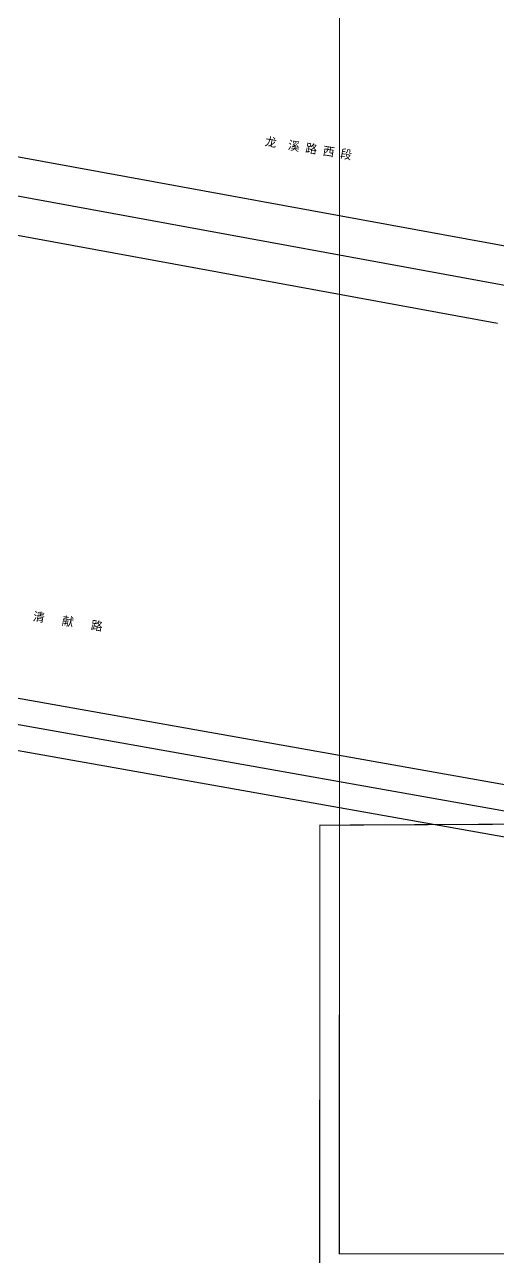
# Model space of a CAD drawing. Extents: x 529262 to 576451, y 2694391 to 2717535.
# Drawn here: x 562546 to 562766, y 2709883 to 2710457 of the extents above; entities that cross this region are included whole.
import ezdxf
from ezdxf.enums import TextEntityAlignment as Align
from ezdxf.xclip import XClip

# ---------------------------------------------------------------- set-up
doc = ezdxf.new("R2010")
doc.units = 0
doc.header["$XCLIPFRAME"] = 0
for name, color, linetype in [('PP-COM', 7, 'Continuous'), ('RD-中线', 40, 'Continuous'), ('RD-红线', 7, 'Continuous'), ('RD-路名', 7, 'Continuous')]:
    doc.layers.add(name, color=color, linetype=linetype)
doc.styles.add('黑体', font='simhei.ttf')

# ---------------------------------------------------------------- blocks, each defined once
blk = doc.blocks.new('A$C19FD0107')
at = {"layer": 'RD-中线', "color": 8, "linetype": 'Continuous', "flags": 128}
for points in [[(-8548.04, 16003.66), (-8094.49, 15920.48)], [(-8137.34, 15683.84), (-8846.49, 15809.87)]]:
    blk.add_lwpolyline(points, dxfattribs=at)
at = {"layer": 'RD-红线', "color": 8, "linetype": 'Continuous', "flags": 128}
for points in [[(-8516.36, 16016.15), (-8122.8, 15943.97)], [(-8522.68, 15980.71), (-8232.41, 15927.47)], [(-8161.74, 15700.37), (-8565.53, 15772.13)], [(-8166.11, 15676.77), (-8569.9, 15748.53)]]:
    blk.add_lwpolyline(points, dxfattribs=at)

msp = doc.modelspace()

# ---------------------------------------------------------------- linework, layer by layer
at = {"const_width": 0.5}
for points in [[(562692.153, 2710600.99), (562692.05, 2709884.417), (563017.764, 2709884.409), (563017.604, 2709957.522), (563263.473, 2709957.617), (563263.248, 2710603.642), (562692.153, 2710600.99)], [(562682.951, 2710084.137), (562682.741, 2709368.13), (563008.028, 2709368.134), (563008.106, 2709441.395), (563253.916, 2709441.417), (563253.894, 2710087.101), (562682.951, 2710084.137)]]:
    msp.add_lwpolyline(points, dxfattribs=at)

# ---------------------------------------------------------------- block references
at = {"layer": 'PP-COM'}
ref = msp.add_blockref('A$C19FD0107', (570997.993, 2694390.603), dxfattribs=at)
XClip(ref).set_block_clipping_path([(-9366.4383134884, 14428.6043910822), (-3328.4480743363, 17452.7484863754)])

# ---------------------------------------------------------------- texts
at = {"layer": 'RD-路名', "color": 7, "style": '黑体'}
for s, rotation, p in [('龙  溪 路 西 段', 350.767528, (562677.708, 2710399.63)), ('清   献   路', 351.411429, (562565.746, 2710179.167))]:
    msp.add_text(s, height=4, rotation=rotation, dxfattribs=at).set_placement(p, align=Align.MIDDLE)

doc.saveas('drawing.dxf')
